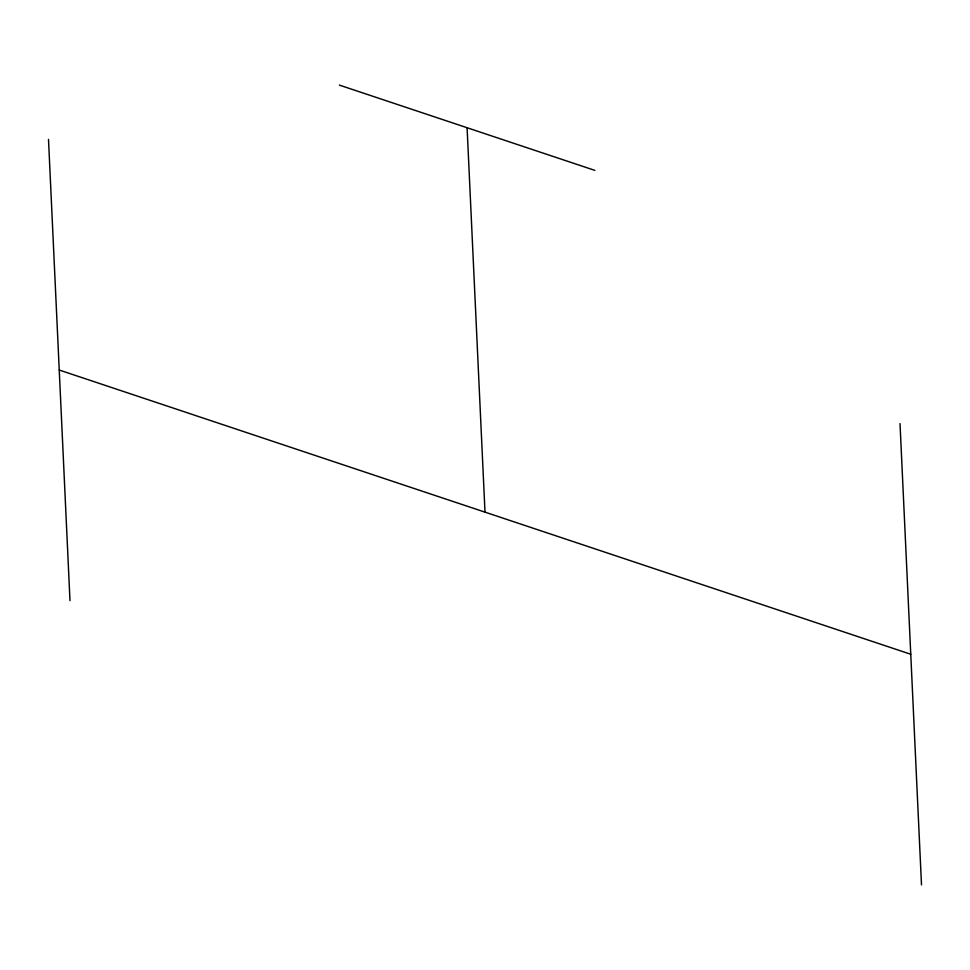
<?xml version="1.0" encoding="UTF-8"?>
<svg xmlns="http://www.w3.org/2000/svg" width="970" height="970" viewBox="0 0 970 970"><rect width="100%" height="100%" fill="white"/><g stroke="black" fill="none" stroke-linecap="round" stroke-linejoin="round"><path stroke-width="1.45" d="M339.367 85.105L594.828 170.368M59.243 370.031L910.757 654.253M900.014 423.611L921.5 884.895M467.091 127.737L485 512.136M48.5 139.389L69.985 600.672"/></g></svg>
